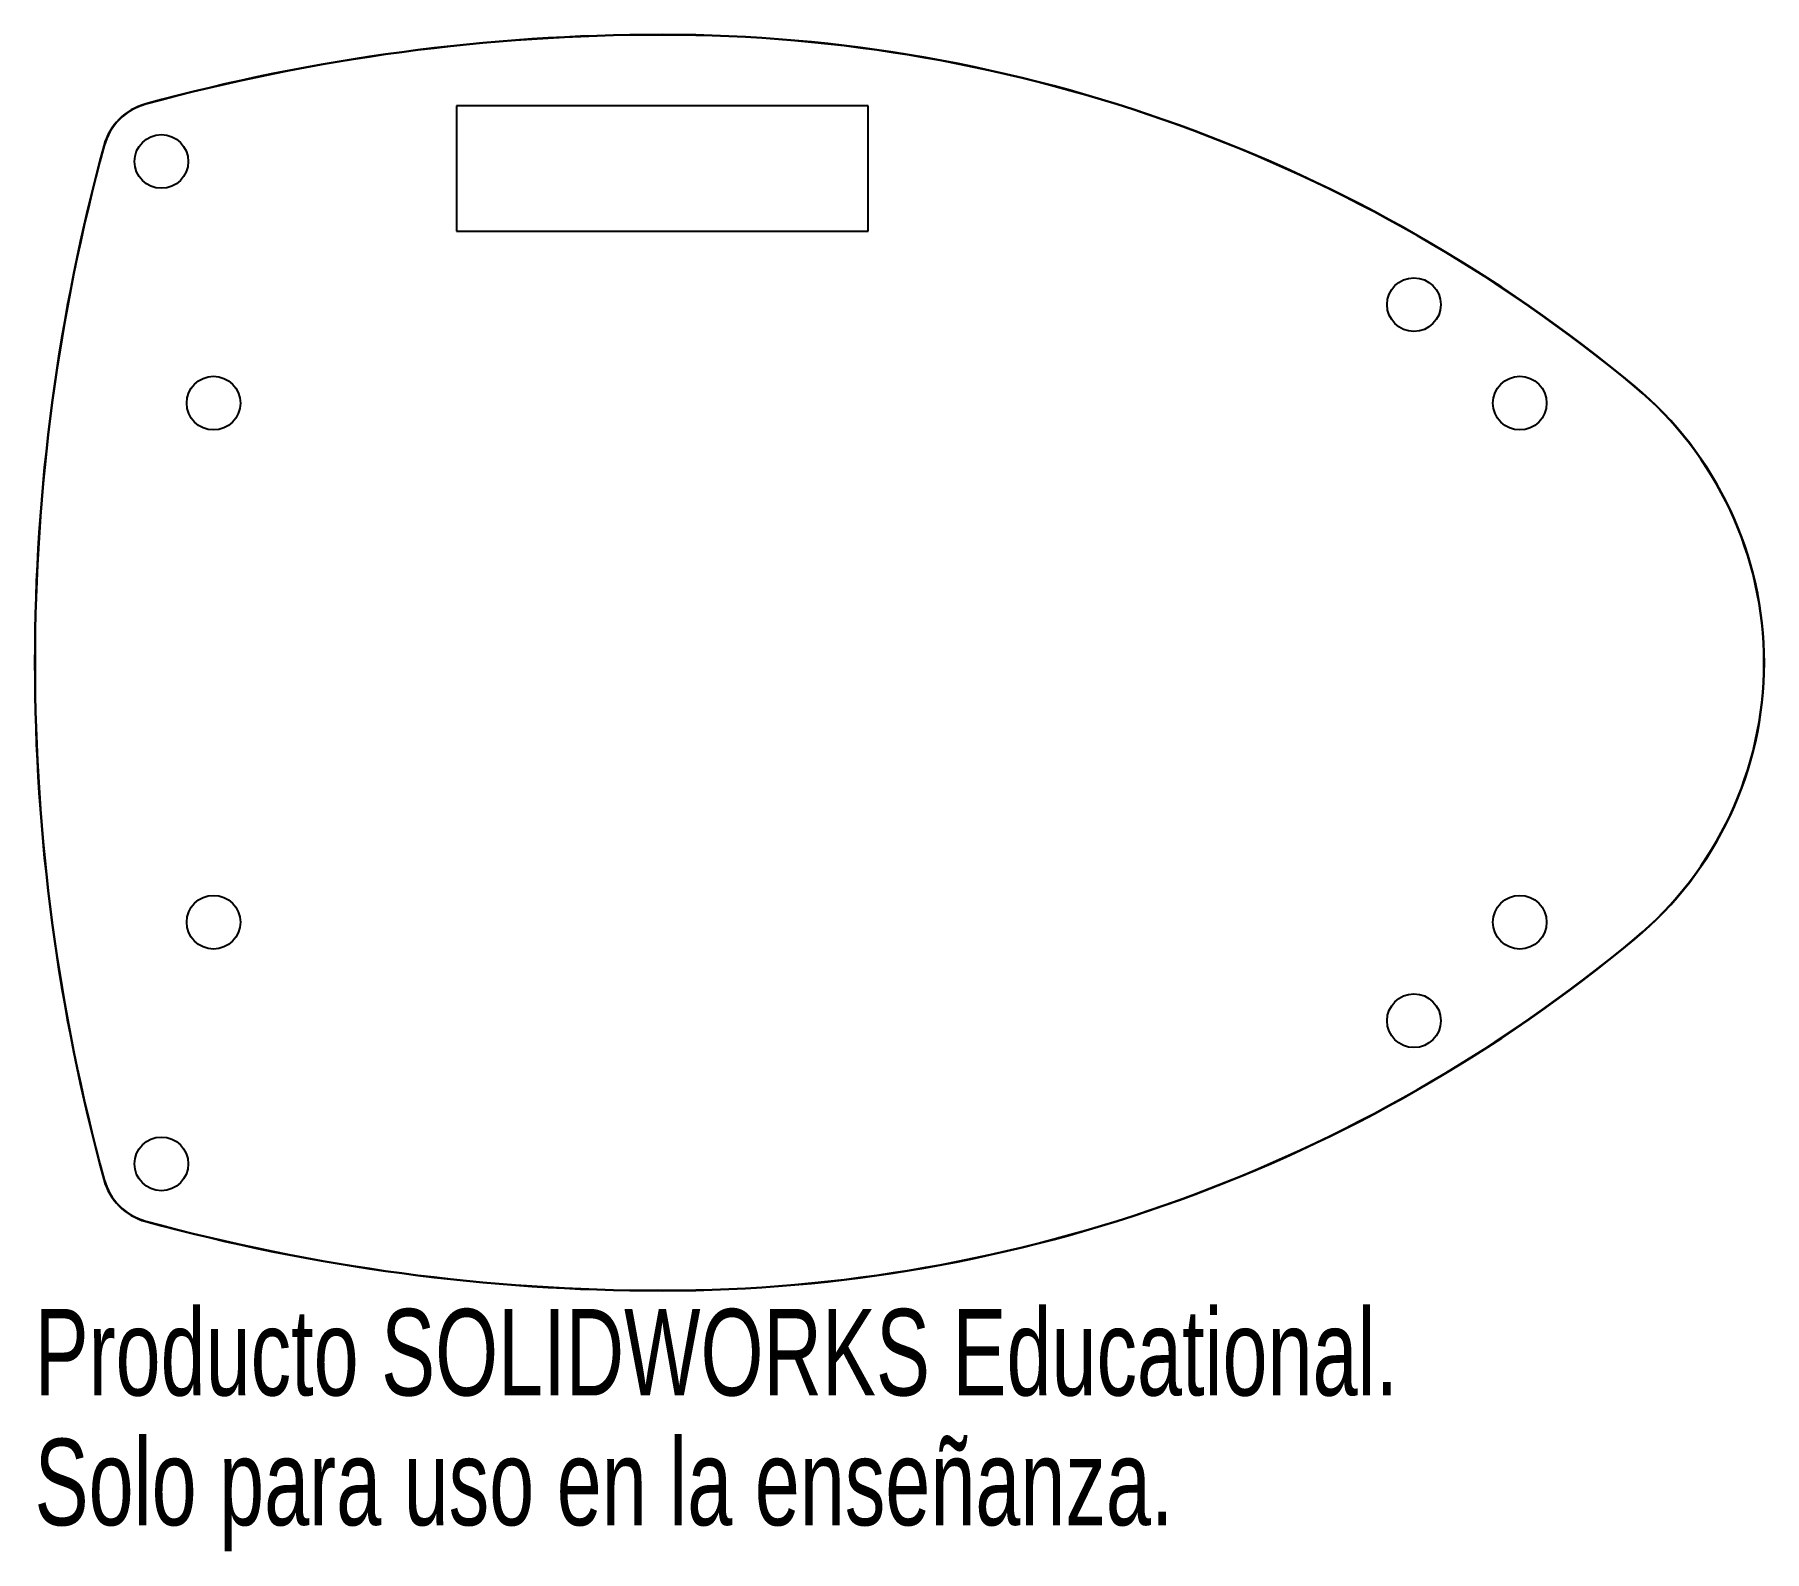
# Model space of a CAD drawing. Header units: millimetres. Extents: x -125.6 to -29, y -182.6 to -97.8.
import ezdxf

# ---------------------------------------------------------------- set-up
doc = ezdxf.new("R2010")
doc.units = ezdxf.units.MM
doc.styles.add('SLDTEXTSTYLE0', font='TXT', dxfattribs={"width": 0.7})

msp = doc.modelspace()

# ---------------------------------------------------------------- linework, layer by layer
at = {"color": 7, "linetype": 'Continuous', "lineweight": 25}
for p, q in [((-79.053, -101.818), (-102.053, -101.818)), ((-102.053, -101.818), (-102.053, -108.818)), ((-79.053, -108.818), (-79.053, -101.818)), ((-102.053, -108.818), (-79.053, -108.818))]:
    msp.add_line(p, q, dxfattribs=at)
for centre in [(-118.553, -104.918), (-48.553, -112.918), (-115.638, -118.418), (-42.638, -118.418), (-115.638, -147.418), (-42.638, -147.418), (-48.553, -152.918), (-118.553, -160.918)]:
    msp.add_circle(centre, 1.5, dxfattribs=at)
for centre, radius, start, end in [((-90.553, -207.576), 109.743, 90, 105.2563), ((-90.553, -207.576), 109.719, 90, 105.2563), ((-90.553, -182.826), 84.993, 50.25565, 90), ((-90.553, -182.826), 84.969, 50.25565, 90), ((-118.553, -104.918), 3.335, 105.2563, 164.7437), ((-118.553, -104.918), 3.311, 105.2563, 164.7437), ((-15.895, -132.918), 109.743, 164.7437, 195.2563), ((-15.895, -132.918), 109.719, 164.7437, 195.2563), ((-49.053, -132.918), 20.061, 309.74435, 50.25565), ((-49.053, -132.918), 20.085, 309.74435, 50.25565), ((-90.553, -83.009), 84.969, 270, 309.74435), ((-90.553, -83.009), 84.993, 270, 309.74435), ((-118.553, -160.918), 3.335, 195.2563, 254.7437), ((-118.553, -160.918), 3.311, 195.2563, 254.7437), ((-90.553, -58.259), 109.743, 254.7437, 270), ((-90.553, -58.259), 109.719, 254.7437, 270)]:
    msp.add_arc(centre, radius, start, end, dxfattribs=at)

# ---------------------------------------------------------------- texts
at = {"color": 7, "linetype": 'Continuous', "char_height": 4.83362, "attachment_point": 1, "style": 'SLDTEXTSTYLE0'}
for s, insert in [('Producto SOLIDWORKS Educational.', (-125.638, -169.022)), ('Solo para uso en la enseñanza.', (-125.638, -176.272))]:
    msp.add_mtext(s, dxfattribs=dict(at, insert=insert))

doc.saveas('drawing.dxf')
